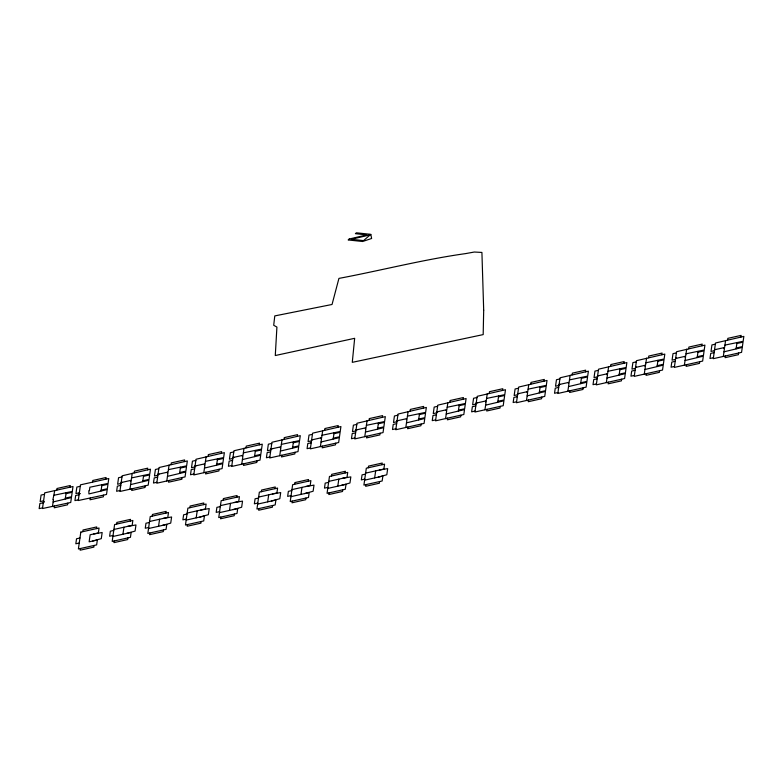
<?xml version="1.0" encoding="UTF-8"?>
<svg xmlns="http://www.w3.org/2000/svg" width="783" height="783" viewBox="0 0 783 783"><rect width="100%" height="100%" fill="white"/><g stroke="black" fill="none" stroke-linecap="round" stroke-linejoin="round"><path stroke-width="1.17" d="M52.471 506.572L53.479 499.534L52.911 499.662L54.751 490.608M54.467 506.121L54.233 507.795L67.544 504.82L67.778 503.146M56.748 490.158L56.993 488.484L70.304 485.509L70.059 487.183M65.263 498.947L66.144 492.81M80.385 548.521L80.15 550.195L93.843 547.131L94.077 545.457M82.792 531.667L83.037 529.993L96.73 526.93L96.485 528.603M90.251 498.115L90.016 499.789L103.327 496.814L103.562 495.14M92.531 482.152L92.776 480.478L106.077 477.503L105.842 479.176M92.785 540.994L101.291 538.665L102.162 532.518L93.784 533.967M101.046 490.941L101.927 484.804M122.177 482.328L121.218 482.269M114.191 540.965L113.946 542.639L127.639 539.575L127.883 537.901M116.598 524.101L116.833 522.427L130.526 519.364L130.291 521.038M122.931 534.251L123.939 527.213M130.644 480.429L130.516 481.32L131.094 481.193L129.939 489.228M132.219 473.275L131.221 480.302L121.179 482.553M131.936 488.788L131.701 490.461L145.012 487.486L145.246 485.803M134.216 472.824L134.461 471.151L147.762 468.165L147.527 469.849M126.582 533.429L135.087 531.099L135.968 524.953L127.59 526.401M142.731 481.614L143.612 475.477M149.827 532.988L149.582 534.662L163.275 531.598L163.51 529.925M152.235 516.134L152.47 514.46L166.162 511.397L165.918 513.071M159.037 474.077L158.078 474.018M158.567 526.274L159.575 519.246M167.503 472.178L167.376 473.079L167.944 472.952L166.799 480.987M169.079 465.024L168.071 472.051L158.039 474.302M162.218 525.462L170.723 523.122L171.604 516.986L163.226 518.424M168.795 480.537L168.551 482.211L181.862 479.235L182.106 477.561M171.076 464.573L171.311 462.9L184.622 459.924L184.387 461.598M179.591 473.363L180.472 467.226M187.46 524.561L187.215 526.235L200.908 523.171L201.143 521.498M189.868 507.707L190.103 506.033L203.795 502.97L203.551 504.644M196.063 465.787L195.104 465.738M196.2 517.857L197.208 510.819M204.529 463.898L204.402 464.789L204.97 464.662L203.825 472.697M206.105 456.734L205.097 463.771L195.065 466.012M205.821 472.247L205.577 473.93L218.888 470.945L219.132 469.271M208.102 456.293L208.337 454.61L221.648 451.634L221.413 453.308M199.851 517.034L208.356 514.695L209.237 508.559L200.859 510.007M216.617 465.082L217.498 458.946M220.747 517.113L220.512 518.786L234.195 515.723L234.44 514.049M223.155 500.259L223.4 498.585L237.083 495.522L236.848 497.195M233.98 457.301L233.021 457.252M229.497 510.399L230.496 503.371M233.148 509.586L241.653 507.247L242.524 501.11L234.146 502.549M242.446 455.412L242.319 456.303L242.887 456.176L241.741 464.211M244.022 448.248L243.014 455.285L232.982 457.526M243.738 463.761L243.503 465.445L256.804 462.459L257.049 460.786M246.019 447.807L246.254 446.124L259.565 443.149L259.33 444.822M254.534 456.597L255.415 450.46M258.938 508.568L258.693 510.242L272.386 507.178L272.621 505.505M261.346 491.714L261.581 490.041L275.273 486.977L275.029 488.651M271.985 448.796L271.016 448.747M267.678 501.854L268.686 494.827M271.329 501.042L279.834 498.702L280.706 492.566L272.327 494.004M280.451 446.907L280.324 447.798L280.891 447.67L279.746 455.706M282.027 439.743L281.019 446.78L270.977 449.021M281.743 455.266L281.498 456.939L294.809 453.954L295.044 452.28M284.023 439.302L284.258 437.628L297.569 434.643L297.325 436.317M292.539 448.091L293.41 441.955M292.225 501.12L291.99 502.794L305.673 499.73L305.918 498.057M294.633 484.266L294.868 482.592L308.561 479.529L308.326 481.202M300.966 494.406L301.974 487.378M304.616 493.593L313.122 491.254L314.003 485.117L305.624 486.556M312.632 439.703L311.673 439.645M321.099 437.805L320.971 438.705L321.539 438.578L320.394 446.613M322.674 430.65L321.666 437.677L311.634 439.929M322.39 446.163L322.156 447.837L335.457 444.861L335.701 443.188M324.671 430.2L324.906 428.526L338.217 425.551L337.982 427.224M333.186 438.989L334.067 432.852M329.056 492.879L328.811 494.553L342.504 491.489L342.739 489.815M331.463 476.025L331.698 474.341L345.391 471.278L345.146 472.961M337.796 486.165L338.804 479.127M341.447 485.352L349.952 483.013L350.833 476.876L342.455 478.315M357.019 429.769L356.059 429.71M365.485 427.87L365.358 428.771L365.925 428.644L364.78 436.679M367.061 420.716L366.053 427.743L356.02 429.994M366.777 436.229L366.542 437.903L379.843 434.927L380.088 433.253M369.057 420.265L369.292 418.592L382.603 415.616L382.368 417.29M365.906 484.628L365.671 486.302L379.354 483.238L379.598 481.565M368.313 467.774L368.558 466.1L382.241 463.037L382.006 464.711M377.572 429.055L378.453 422.918M374.656 477.914L375.654 470.886M378.306 477.101L386.812 474.762L387.683 468.625L379.305 470.064M398.067 420.588L397.098 420.53M406.524 418.69L406.397 419.58L406.974 419.453L405.819 427.489M408.1 411.525L407.101 418.562L397.059 420.814M407.816 427.048L407.581 428.722L420.892 425.737L421.127 424.063M410.096 411.085L410.341 409.411L423.642 406.426L423.407 408.109M418.611 419.874L419.492 413.737M437.814 411.692L436.845 411.633M446.271 409.793L446.144 410.684L446.721 410.556L445.566 418.602M447.847 402.638L446.848 409.666L436.806 411.917M447.563 418.151L447.328 419.825L460.639 416.85L460.874 415.176M449.843 402.188L450.088 400.514L463.399 397.539L463.154 399.213M458.358 410.977L459.239 404.84M477.199 402.873L476.23 402.824M485.656 400.984L485.529 401.875L486.106 401.748L484.951 409.783M487.232 393.82L486.233 400.857L476.191 403.098M486.948 409.333L486.713 411.006L500.024 408.031L500.259 406.357M489.228 393.369L489.473 391.696L502.784 388.72L502.539 390.394M497.753 402.168L498.624 396.022M518.728 393.585L517.759 393.526M527.194 391.686L527.067 392.577L527.634 392.449L526.489 400.485M528.77 384.522L527.762 391.559L517.72 393.81M528.486 400.044L528.241 401.718L541.552 398.743L541.787 397.059M530.766 384.081L531.001 382.407L544.312 379.422L544.068 381.106M539.281 392.87L540.153 386.733M560.099 384.326L559.131 384.267M568.566 382.427L568.438 383.318L569.006 383.19L567.861 391.226M570.141 375.263L569.133 382.3L559.091 384.551M569.858 390.786L569.613 392.459L582.924 389.484L583.169 387.8M572.138 374.822L572.373 373.148L585.684 370.163L585.439 371.847M580.653 383.611L581.524 377.475M598.584 375.713L597.615 375.654M607.05 373.814L606.923 374.705L607.491 374.577L606.345 382.613M608.626 366.659L607.618 373.687L597.576 375.938M608.342 382.173L608.097 383.846L621.408 380.871L621.643 379.197M610.613 366.209L610.857 364.535L624.168 361.56L623.924 363.234M619.138 374.998L620.009 368.862M636.52 367.217L635.561 367.168M644.986 365.328L644.859 366.219L645.427 366.092L644.282 374.127M646.562 358.164L645.554 365.201L635.522 367.442M646.278 373.677L646.044 375.351L659.345 372.375L659.589 370.702M648.559 357.714L648.794 356.04L662.105 353.064L661.87 354.738M657.074 366.513L657.955 360.366M676.629 358.242L675.67 358.183M685.096 356.353L684.968 357.244L685.536 357.117L684.391 365.152M686.671 349.189L685.663 356.216L675.631 358.467M686.388 364.702L686.143 366.375L699.454 363.4L699.699 361.726M688.668 348.738L688.903 347.065L702.214 344.089L701.979 345.763M697.183 357.537L698.064 351.391M715.554 349.531L714.595 349.472M724.021 347.632L723.893 348.533L724.461 348.406L723.316 356.441M725.596 340.478L724.598 347.505L714.556 349.756M725.312 355.991L725.078 357.665L738.389 354.689L738.623 353.016M727.593 340.028L727.838 338.354L741.139 335.378L740.904 337.052M736.108 348.817L736.989 342.68M44.514 494.298L41.088 495.062L40.158 501.57L43.584 500.807M80.287 486.292L76.871 487.055L75.941 493.564L79.357 492.801M121.972 476.955L118.556 477.728L117.626 484.237L121.042 483.473M158.832 468.714L155.416 469.477L154.476 475.986L157.902 475.222M195.858 460.424L192.442 461.187L191.502 467.705L194.928 466.932M233.774 451.938L230.359 452.701L229.429 459.22L232.845 458.446M271.779 443.432L268.354 444.196L267.424 450.714L270.849 449.941M312.427 434.34L309.011 435.103L308.081 441.612L311.497 440.849M356.813 424.406L353.397 425.169L352.467 431.678L355.883 430.914M397.862 415.215L394.436 415.988L393.506 422.497L396.932 421.734M437.609 406.318L434.183 407.091L433.253 413.6L436.679 412.837M476.994 397.51L473.568 398.273L472.638 404.782L476.064 404.018M518.522 388.211L515.097 388.985L514.167 395.493L517.592 394.73M559.894 378.952L556.468 379.726L555.538 386.234L558.964 385.471M598.378 370.339L594.953 371.113L594.023 377.621L597.449 376.858M636.315 361.854L632.899 362.617L631.969 369.126L635.385 368.362M676.424 352.879L673.008 353.642L672.078 360.151L675.494 359.387M715.349 344.168L711.933 344.931L711.003 351.44L714.419 350.676M54.096 495.238L72.3 491.43L73.005 486.517L44.719 492.85L43.437 501.786L44.406 501.834L43.398 502.06L42.478 508.539L70.724 502.48L71.429 497.577L53.136 501.932M131.564 477.904L149.768 474.097L150.473 469.183L122.138 475.8L119.907 491.479L148.193 485.147L148.897 480.233L130.604 484.599M168.414 469.653L186.628 465.846L187.333 460.933L158.998 467.549L156.757 483.228L185.052 476.896L185.747 471.992L167.464 476.348M205.44 461.363L223.654 457.566L224.359 452.652L196.024 459.259L193.783 474.948L222.078 468.616L222.773 463.702L204.49 468.068M243.356 452.877L261.571 449.08L262.276 444.167L233.941 450.773L231.699 466.462L259.995 460.13L260.7 455.217L242.407 459.582M281.361 444.382L299.576 440.575L300.281 435.661L271.946 442.268L269.704 457.957L298 451.625L298.695 446.711L280.402 451.077M322.009 435.279L340.223 431.472L340.928 426.559L312.593 433.175L310.352 448.855L338.647 442.522L339.352 437.619L321.059 441.974M366.395 425.345L384.61 421.538L385.314 416.634L356.979 423.241L354.738 438.92L383.034 432.588L383.739 427.684L365.446 432.04M407.444 416.164L425.649 412.357L426.353 407.444L398.028 414.06L395.787 429.74L424.073 423.407L424.778 418.494L406.485 422.859M447.191 407.268L465.396 403.46L466.1 398.547L437.775 405.163L435.534 420.843L463.82 414.51L464.525 409.597L446.232 413.962M486.576 398.449L504.79 394.652L505.485 389.738L477.16 396.345L474.919 412.034L503.205 405.702L503.909 400.788L485.617 405.154M528.104 389.161L546.319 385.353L547.014 380.44L518.689 387.056L516.447 402.736L544.733 396.404L545.438 391.49L527.145 395.855M569.476 379.902L587.69 376.094L588.395 371.181L560.06 377.798L557.819 393.477L586.115 387.145L586.81 382.231L568.517 386.596M607.96 371.289L626.175 367.481L626.87 362.568L598.545 369.185L596.303 384.864L624.589 378.532L625.294 373.618L607.001 377.983M645.897 362.793L664.111 358.996L664.816 354.082L636.481 360.689L634.24 376.369L662.535 370.046L663.24 365.132L644.947 369.498M686.006 353.818L704.22 350.011L704.925 345.107L676.59 351.714L674.349 367.393L702.645 361.071L703.34 356.157L685.056 360.523M724.941 345.107L743.145 341.3L743.85 336.396L715.515 343.003L713.284 358.683L741.57 352.35L742.274 347.446L723.981 351.802M66.026 493.652L72.183 492.272L71.547 496.735L65.39 498.115M101.81 485.646L107.966 484.266L107.33 488.729L101.173 490.109M143.495 476.309L149.651 474.938L149.015 479.402L142.858 480.782M180.344 468.068L186.511 466.688L185.874 471.151L179.708 472.531M217.371 459.778L223.537 458.398L222.901 462.861L216.734 464.241M255.297 451.292L261.453 449.912L260.817 454.375L254.651 455.755M293.292 442.786L299.458 441.406L298.812 445.87L292.656 447.25M333.95 433.694L340.106 432.314L339.47 436.777L333.304 438.157M378.336 423.76L384.492 422.38L383.856 426.843L377.69 428.223M419.375 414.569L425.531 413.189L424.895 417.662L418.739 419.042M459.122 405.682L465.278 404.302L464.642 408.765L458.486 410.145M498.507 396.864L504.663 395.484L504.027 399.947L497.871 401.327M540.035 387.565L546.191 386.195L545.555 390.658L539.399 392.038M581.407 378.306L587.573 376.926L586.927 381.399L580.771 382.779M619.891 369.693L626.048 368.323L625.411 372.786L619.255 374.166M657.837 361.208L663.994 359.828L663.358 364.291L657.191 365.671M697.937 352.233L704.103 350.853L703.467 355.316L697.301 356.696M736.872 343.522L743.028 342.142L742.392 346.605L736.235 347.985M43.3 502.745L39.884 503.508L39.15 508.627L42.576 507.854M79.083 494.739L75.667 495.502L74.933 500.611L78.349 499.848M120.768 485.401L117.352 486.174L116.618 491.284L120.044 490.52M157.628 477.16L154.202 477.924L153.478 483.042L156.894 482.269M194.654 468.87L191.228 469.634L190.504 474.752L193.92 473.989M232.571 460.384L229.145 461.148L228.421 466.267L231.837 465.503M270.575 451.879L267.15 452.643L266.416 457.761L269.841 456.998M311.223 442.786L307.797 443.55L307.073 448.669L310.489 447.896M355.609 432.852L352.184 433.616L351.459 438.734L354.875 437.961M396.648 423.662L393.232 424.435L392.498 429.544L395.924 428.781M436.395 414.765L432.979 415.538L432.245 420.647L435.671 419.884M475.78 405.956L472.364 406.72L471.63 411.838L475.056 411.075M517.318 396.658L513.893 397.431L513.159 402.54L516.584 401.777M558.69 387.399L555.264 388.172L554.53 393.281L557.956 392.518M597.175 378.786L593.749 379.559L593.015 384.668L596.44 383.905M635.111 370.3L631.685 371.064L630.961 376.183L634.377 375.419M675.22 361.325L671.794 362.089L671.07 367.207L674.486 366.444M714.145 352.614L710.729 353.378L709.995 358.497L713.411 357.723M113.897 529.465L132.151 525.383L132.856 520.47L114.602 524.551L112.194 541.405L130.448 537.324L131.143 532.411L112.899 536.492M149.533 521.488L167.787 517.406L168.482 512.493L150.238 516.574L147.83 533.429L166.074 529.347L166.779 524.434L148.525 528.525M187.166 513.071L205.42 508.979L206.125 504.066L187.871 508.157L185.463 525.011L203.717 520.93L204.412 516.017L186.158 520.098M220.463 505.612L238.707 501.531L239.412 496.618L221.158 500.709L218.751 517.563L237.004 513.472L237.709 508.568L219.455 512.65M258.644 497.068L276.898 492.987L277.593 488.073L259.349 492.155L256.941 509.019L275.185 504.927L275.89 500.014L257.636 504.105M291.932 489.62L310.185 485.538L310.89 480.625L292.636 484.706L290.229 501.56L308.482 497.479L309.187 492.566L290.933 496.657M328.762 481.379L347.016 477.297L347.711 472.384L329.467 476.465L327.059 493.319L345.303 489.238L346.008 484.325L327.754 488.416M365.622 473.128L383.866 469.046L384.57 464.133L366.317 468.214L363.909 485.078L382.163 480.987L382.867 476.074L364.614 480.165M79.964 538.009L76.538 538.773L75.824 543.793L79.24 543.03M113.76 530.443L110.334 531.207L109.62 536.228L113.046 535.464M149.396 522.467L145.971 523.23L145.256 528.251L148.672 527.488M187.029 514.04L183.604 514.813L182.889 519.834L186.305 519.07M220.317 506.591L216.901 507.355L216.177 512.385L219.602 511.612M258.507 498.047L255.082 498.81L254.367 503.841L257.783 503.068M291.795 490.598L288.369 491.362L287.655 496.383L291.08 495.619M328.625 482.357L325.199 483.121L324.485 488.142L327.901 487.378M365.475 474.106L362.059 474.87L361.335 479.901L364.761 479.127M483.688 310.195L483.18 334.605L352.281 362.343L354.66 338.315L275.283 355.531L276.918 327.069L273.707 325.288L274.784 315.911L332.041 304.479L338.931 278.396C381.213 270.458 422.879 259.594 465.552 253.614L474.312 252.028L481.917 252.439L483.688 310.195M79.181 494.053L78.261 500.533L106.508 494.474L107.212 489.561L88.919 493.926L88.822 490.765L89.389 490.638L89.879 487.232L108.083 483.424L108.788 478.511L80.492 484.843L79.22 493.779L80.228 493.554L79.181 494.053M80.806 532.117L78.388 548.971L96.642 544.89L97.346 539.976L89.135 541.816L90.133 534.779L98.355 532.939L99.05 528.036L80.806 532.117M349.228 239.021L348.151 239.96L361.658 241.389L362.666 240.508L351.273 239.304L368.813 235.174L369.889 234.234L356.392 232.805L355.374 233.677L366.777 234.89L349.228 239.021M370.799 234.332L362.49 241.546L371.631 238.472L370.799 234.332"/></g></svg>
